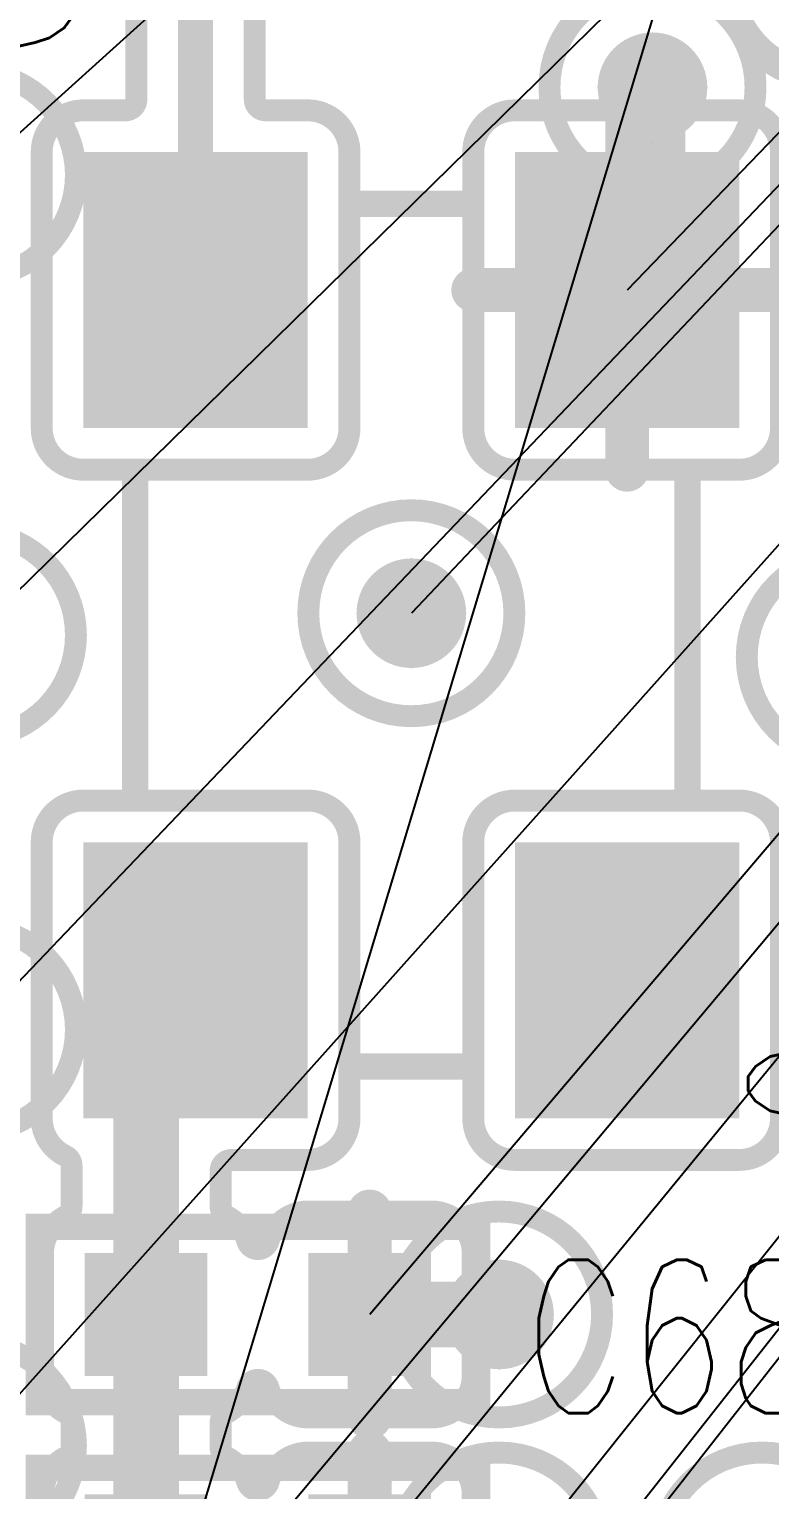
# Model space of a CAD drawing. Extents: x -1.33 to 3.2, y -3.63 to 2.02.
# Drawn here: x -1.0522 to -0.8832, y 0.14 to 0.4732 of the extents above; entities that cross this region are included whole.
import ezdxf
from ezdxf.enums import TextEntityAlignment as Align

# ---------------------------------------------------------------- set-up
doc = ezdxf.new("R2010")
doc.units = 0
for name, pattern in [('SIG_0', [2, 1, 1]), ('SIG_21', [2, 1, 1]), ('SIG_52', [2, 1, 1])]:
    doc.linetypes.add(name, pattern=pattern)
for name, color, linetype in [('ATTRIBUTE_123', 255, 'CONTINUOUS'), ('DRIL_PLTE_THRU_01', 16, 'CONTINUOUS'), ('DRIL_PLTE_THRU_02', 106, 'CONTINUOUS'), ('DRIL_PLTE_THRU_03', 255, 'CONTINUOUS'), ('DRIL_PLTE_THRU_04', 176, 'CONTINUOUS'), ('DRIL_SYMBOL', 254, 'CONTINUOUS'), ('LINK_00', 254, 'CONTINUOUS'), ('PADS_BOT', 5, 'CONTINUOUS'), ('PADS_INNER', 1, 'CONTINUOUS'), ('PADS_TOP', 1, 'CONTINUOUS'), ('PART_NAME_123', 255, 'CONTINUOUS'), ('PART_TOP_2DLINE_123', 255, 'CONTINUOUS'), ('POUR_OUTLINE_03', 222, 'CONTINUOUS'), ('POUR_PADTHERM_01', 1, 'CONTINUOUS'), ('POUR_VIATHERM_01', 1, 'CONTINUOUS'), ('POUR_VIATHERM_02', 112, 'CONTINUOUS'), ('POUR_VIATHERM_04', 5, 'CONTINUOUS'), ('POUR_VOID_01', 1, 'CONTINUOUS'), ('POUR_VOID_02', 112, 'CONTINUOUS'), ('POUR_VOID_03', 222, 'CONTINUOUS'), ('POUR_VOID_04', 5, 'CONTINUOUS'), ('TRACE_01', 1, 'CONTINUOUS'), ('VIAPTS', 34, 'CONTINUOUS')]:
    doc.layers.add(name, color=color, linetype=linetype)
doc.styles.add('W0$005', font='simplex', dxfattribs={"width": 0.75})

# ---------------------------------------------------------------- blocks, each defined once
blk = doc.blocks.new('POUR_VOID_711')
at = {"layer": 'POUR_VOID_01', "const_width": 0.005}
blk.add_lwpolyline([(-17.891, -17.706), (-17.891, -17.734, -0.414214), (-17.9005, -17.7435), (-17.9285, -17.7435, -0.331681), (-17.9376, -17.73671, 0.745359), (-17.9424, -17.73671, -0.203991), (-17.94715, -17.74244, 0.28071), (-17.9485, -17.74467), (-17.9485, -17.75033, 0.28071), (-17.94715, -17.75256, -0.203991), (-17.9424, -17.75829, 0.745359), (-17.9376, -17.75829, -0.331681), (-17.9285, -17.7515), (-17.9005, -17.7515, -0.414214), (-17.891, -17.761), (-17.891, -17.789, -0.414214), (-17.9005, -17.7985), (-17.9285, -17.7985, -0.331681), (-17.9376, -17.79171, 0.745359), (-17.9424, -17.79171, -0.094092), (-17.94402, -17.79486, 0.261598), (-17.9444, -17.79728, -1.415377), (-17.98586, -17.79802, 0.27631), (-17.98642, -17.79551, -0.191165), (-17.989, -17.789), (-17.989, -17.761, -0.280709), (-17.98385, -17.75256, 0.28071), (-17.9825, -17.75033), (-17.9825, -17.74467, 0.28071), (-17.98385, -17.74244, -0.280709), (-17.989, -17.734), (-17.989, -17.706, -0.280709), (-17.98385, -17.69756, 0.28071), (-17.9825, -17.69533), (-17.9825, -17.68605, 0.288336), (-17.98392, -17.6838, -0.288336), (-17.9893, -17.67524), (-17.9893, -17.61224, -0.414214), (-17.9798, -17.60274), (-17.92862, -17.60274, -0.414214), (-17.91912, -17.61224), (-17.91912, -17.67524, -0.414214), (-17.92862, -17.68474), (-17.946, -17.68474, 0.414214), (-17.9485, -17.68724), (-17.9485, -17.69533, 0.28071), (-17.94715, -17.69756, -0.203991), (-17.9424, -17.70329, 0.745359), (-17.9376, -17.70329, -0.331681), (-17.9285, -17.6965), (-17.9005, -17.6965, -0.414214)], format="xyb", close=True, dxfattribs=at)
blk = doc.blocks.new('POUR_VOID_710')
at = {"layer": 'POUR_VOID_01', "const_width": 0.005}
blk.add_lwpolyline([(-17.8207, -17.45476), (-17.8207, -17.51776, -0.414214), (-17.8302, -17.52726), (-17.88138, -17.52726, -0.414214), (-17.89088, -17.51776), (-17.89088, -17.45476, -0.414214), (-17.88138, -17.44526), (-17.8302, -17.44526, -0.414214)], format="xyb", close=True, dxfattribs=at)
blk = doc.blocks.new('POUR_VOID_709')
at = {"layer": 'POUR_VOID_01', "const_width": 0.005}
blk.add_lwpolyline([(-17.8207, -17.61224), (-17.8207, -17.67524, -0.414214), (-17.8302, -17.68474), (-17.88138, -17.68474, -0.414214), (-17.89088, -17.67524), (-17.89088, -17.61224, -0.414214), (-17.88138, -17.60274), (-17.8302, -17.60274, -0.414214)], format="xyb", close=True, dxfattribs=at)
blk = doc.blocks.new('POUR_VOID_691')
at = {"layer": 'POUR_VOID_01', "const_width": 0.005}
for points in [[(-17.80228, -17.4356, -1.415377), (-17.80302, -17.39414, 0.27631)], [(-17.94071, -17.421), (-17.94071, -17.44276, 0.414214), (-17.93821, -17.44526), (-17.92862, -17.44526, -0.414214), (-17.91912, -17.45476), (-17.91912, -17.51776, -0.414214), (-17.92862, -17.52726), (-17.9798, -17.52726, -0.414214), (-17.9893, -17.51776), (-17.9893, -17.45476, -0.414214), (-17.9798, -17.44526), (-17.97021, -17.44526, 0.414214), (-17.96771, -17.44276), (-17.96771, -17.41955, 0.275312)]]:
    blk.add_lwpolyline(points, format="xyb", dxfattribs=at)
blk = doc.blocks.new('POUR_OUTLINE_677')
for name in ['POUR_VOID_691', 'POUR_VOID_710', 'POUR_VOID_711', 'POUR_VOID_709']:
    blk.add_blockref(name, (0, 0))
blk = doc.blocks.new('POUR_VIATHERM_891')
at = {"layer": 'POUR_VIATHERM_01'}
for points in [[(-17.905, -17.5475), (-17.905, -17.5475)], [(-17.9175, -17.56), (-17.9175, -17.56)], [(-17.8925, -17.56), (-17.8925, -17.56)], [(-17.905, -17.5725), (-17.905, -17.5725)]]:
    blk.add_lwpolyline(points, dxfattribs=at)
blk = doc.blocks.new('POUR_PADTHERM_936')
at = {"layer": 'POUR_PADTHERM_01', "const_width": 0.005}
for points in [[(-17.917, -17.6965), (-17.917, -17.706, 1), (-17.912, -17.706), (-17.912, -17.6965, 1), (-17.917, -17.6965)], [(-17.891, -17.7175), (-17.9145, -17.7175, 1), (-17.9145, -17.7225), (-17.891, -17.7225, 1), (-17.891, -17.7175)], [(-17.912, -17.7435), (-17.912, -17.734, 1), (-17.917, -17.734), (-17.917, -17.7435, 1), (-17.912, -17.7435)]]:
    blk.add_lwpolyline(points, format="xyb", dxfattribs=at)
blk = doc.blocks.new('POUR_VIATHERM_937')
at = {"layer": 'POUR_VIATHERM_01'}
for points in [[(-17.885, -17.7075), (-17.885, -17.7075)], [(-17.8725, -17.72), (-17.8725, -17.72)], [(-17.885, -17.7325), (-17.885, -17.7325)]]:
    blk.add_lwpolyline(points, dxfattribs=at)
blk = doc.blocks.new('POUR_PADTHERM_950')
at = {"layer": 'POUR_PADTHERM_01', "const_width": 0.005}
for points in [[(-17.917, -17.7515), (-17.917, -17.761, 1), (-17.912, -17.761), (-17.912, -17.7515, 1), (-17.917, -17.7515)], [(-17.891, -17.7725), (-17.9145, -17.7725, 1), (-17.9145, -17.7775), (-17.891, -17.7775, 1), (-17.891, -17.7725)], [(-17.912, -17.7985), (-17.912, -17.789, 1), (-17.917, -17.789), (-17.917, -17.7985, 1), (-17.912, -17.7985)]]:
    blk.add_lwpolyline(points, format="xyb", dxfattribs=at)
blk = doc.blocks.new('POUR_PADTHERM_956')
at = {"layer": 'POUR_PADTHERM_01', "const_width": 0.005}
for points in [[(-17.85829, -17.44526), (-17.85829, -17.48035, 1), (-17.85329, -17.48035), (-17.85329, -17.44526, 1), (-17.85829, -17.44526)], [(-17.89088, -17.48876), (-17.88138, -17.48876, 1), (-17.88138, -17.48376), (-17.89088, -17.48376, 1), (-17.89088, -17.48876)], [(-17.8207, -17.48376), (-17.8302, -17.48376, 1), (-17.8302, -17.48876), (-17.8207, -17.48876, 1), (-17.8207, -17.48376)], [(-17.85329, -17.52726), (-17.85329, -17.49217, 1), (-17.85829, -17.49217), (-17.85829, -17.52726, 1), (-17.85329, -17.52726)]]:
    blk.add_lwpolyline(points, format="xyb", dxfattribs=at)
blk = doc.blocks.new('POUR_VIATHERM_957')
at = {"layer": 'POUR_VIATHERM_01'}
for points in [[(-17.85, -17.4275), (-17.85, -17.4275)], [(-17.8625, -17.44), (-17.8625, -17.44)], [(-17.8375, -17.44), (-17.8375, -17.44)]]:
    blk.add_lwpolyline(points, dxfattribs=at)
blk = doc.blocks.new('POUR_HEADER_0')
for name in ['POUR_OUTLINE_677', 'POUR_VIATHERM_957', 'POUR_PADTHERM_956', 'POUR_VIATHERM_891', 'POUR_PADTHERM_936', 'POUR_VIATHERM_937', 'POUR_PADTHERM_950']:
    blk.add_blockref(name, (18, 18))
blk = doc.blocks.new('POUR_VOID_37')
at = {"layer": 'POUR_VOID_04', "const_width": 0.005}
blk.add_lwpolyline([(-17.832, -17.415, 1), (-17.788, -17.415, 1)], format="xyb", close=True, dxfattribs=at)
blk = doc.blocks.new('POUR_OUTLINE_4')
blk.add_blockref('POUR_VOID_37', (0, 0))
blk = doc.blocks.new('POUR_VIATHERM_203')
at = {"layer": 'POUR_VIATHERM_04'}
for points in [[(-17.905, -17.5475), (-17.905, -17.5475)], [(-17.9175, -17.56), (-17.9175, -17.56)], [(-17.8925, -17.56), (-17.8925, -17.56)], [(-17.905, -17.5725), (-17.905, -17.5725)]]:
    blk.add_lwpolyline(points, dxfattribs=at)
blk = doc.blocks.new('POUR_VIATHERM_232')
at = {"layer": 'POUR_VIATHERM_04'}
for points in [[(-17.885, -17.7075), (-17.885, -17.7075)], [(-17.8975, -17.72), (-17.8975, -17.72)], [(-17.8725, -17.72), (-17.8725, -17.72)], [(-17.885, -17.7325), (-17.885, -17.7325)]]:
    blk.add_lwpolyline(points, dxfattribs=at)
blk = doc.blocks.new('POUR_VIATHERM_242')
at = {"layer": 'POUR_VIATHERM_04'}
for points in [[(-17.85, -17.4275), (-17.85, -17.4275)], [(-17.8625, -17.44), (-17.8625, -17.44)], [(-17.8375, -17.44), (-17.8375, -17.44)], [(-17.85, -17.4525), (-17.85, -17.4525)]]:
    blk.add_lwpolyline(points, dxfattribs=at)
blk = doc.blocks.new('POUR_HEADER_1')
for name in ['POUR_OUTLINE_4', 'POUR_VIATHERM_242', 'POUR_VIATHERM_203', 'POUR_VIATHERM_232']:
    blk.add_blockref(name, (18, 18))
blk = doc.blocks.new('POUR_VOID_1998')
at = {"layer": 'POUR_VOID_02', "const_width": 0.005}
blk.add_lwpolyline([(-17.8335, -17.415, 1), (-17.7865, -17.415, 1)], format="xyb", close=True, dxfattribs=at)
blk = doc.blocks.new('POUR_OUTLINE_1921')
blk.add_blockref('POUR_VOID_1998', (0, 0))
blk = doc.blocks.new('POUR_VIATHERM_2143')
at = {"layer": 'POUR_VIATHERM_02'}
for points in [[(-17.905, -17.5475), (-17.905, -17.5475)], [(-17.9175, -17.56), (-17.9175, -17.56)], [(-17.8925, -17.56), (-17.8925, -17.56)], [(-17.905, -17.5725), (-17.905, -17.5725)]]:
    blk.add_lwpolyline(points, dxfattribs=at)
blk = doc.blocks.new('POUR_VIATHERM_2173')
at = {"layer": 'POUR_VIATHERM_02'}
for points in [[(-17.885, -17.7075), (-17.885, -17.7075)], [(-17.8975, -17.72), (-17.8975, -17.72)], [(-17.8725, -17.72), (-17.8725, -17.72)], [(-17.885, -17.7325), (-17.885, -17.7325)]]:
    blk.add_lwpolyline(points, dxfattribs=at)
blk = doc.blocks.new('POUR_VIATHERM_2183')
at = {"layer": 'POUR_VIATHERM_02'}
for points in [[(-17.85, -17.4275), (-17.85, -17.4275)], [(-17.8625, -17.44), (-17.8625, -17.44)], [(-17.8375, -17.44), (-17.8375, -17.44)], [(-17.85, -17.4525), (-17.85, -17.4525)]]:
    blk.add_lwpolyline(points, dxfattribs=at)
blk = doc.blocks.new('POUR_HEADER_2')
for name in ['POUR_OUTLINE_1921', 'POUR_VIATHERM_2183', 'POUR_VIATHERM_2143', 'POUR_VIATHERM_2173']:
    blk.add_blockref(name, (18, 18))
blk = doc.blocks.new('POUR_VOID_1866')
at = {"layer": 'POUR_VOID_03', "const_width": 0.005}
blk.add_lwpolyline([(-17.8485, -17.775, 1), (-17.8015, -17.775, 1)], format="xyb", close=True, dxfattribs=at)
blk = doc.blocks.new('POUR_VOID_1830')
at = {"layer": 'POUR_VOID_03', "const_width": 0.005}
blk.add_lwpolyline([(-17.9285, -17.56, 1), (-17.8815, -17.56, 1)], format="xyb", close=True, dxfattribs=at)
blk = doc.blocks.new('POUR_VOID_1825')
at = {"layer": 'POUR_VOID_03', "const_width": 0.005}
blk.add_lwpolyline([(-17.8735, -17.44, 1), (-17.8265, -17.44, 1)], format="xyb", close=True, dxfattribs=at)
blk = doc.blocks.new('POUR_VOID_1824')
at = {"layer": 'POUR_VOID_03', "const_width": 0.005}
blk.add_lwpolyline([(-17.9085, -17.72, 1), (-17.8615, -17.72, 1)], format="xyb", close=True, dxfattribs=at)
blk = doc.blocks.new('POUR_VOID_1823')
at = {"layer": 'POUR_VOID_03', "const_width": 0.005}
blk.add_lwpolyline([(-17.9085, -17.775, 1), (-17.8615, -17.775, 1)], format="xyb", close=True, dxfattribs=at)
blk = doc.blocks.new('POUR_VOID_1805')
at = {"layer": 'POUR_VOID_03', "const_width": 0.005}
blk.add_lwpolyline([(-17.8285, -17.57, 1), (-17.7815, -17.57, 1)], format="xyb", close=True, dxfattribs=at)
blk = doc.blocks.new('POUR_OUTLINE_1392')
at = {"layer": 'POUR_OUTLINE_03', "const_width": 0.005}
blk.add_lwpolyline([(-17.9975, -17.38727), (-17.9975, -17.43773, -0.718424), (-17.9975, -17.48227), (-17.9975, -17.54273, -0.718424), (-17.9975, -17.58727), (-17.9975, -17.63273, -0.718424), (-17.9975, -17.67727), (-17.9975, -17.72773, -0.718424), (-17.9975, -17.77227), (-17.9975, -17.82773, -0.718424), (-17.9975, -17.87227), (-17.9975, -17.94273, -0.10183), (-17.98932, -17.9475), (-17.92068, -17.9475, -0.382552), (-17.88932, -17.9475), (-17.82068, -17.9475, -0.382552), (-17.78932, -17.9475), (-17.73068, -17.9475, -0.382552), (-17.69932, -17.9475), (-17.64068, -17.9475, -0.382552), (-17.60932, -17.9475), (-17.55068, -17.9475, -0.382552), (-17.51932, -17.9475), (-17.46068, -17.9475, -0.382552)], format="xyb", dxfattribs=at)
for name in ['POUR_VOID_1825', 'POUR_VOID_1830', 'POUR_VOID_1805', 'POUR_VOID_1824', 'POUR_VOID_1823', 'POUR_VOID_1866']:
    blk.add_blockref(name, (0, 0))
blk = doc.blocks.new('POUR_HEADER_3')
blk.add_blockref('POUR_OUTLINE_1392', (18, 15.915))
blk = doc.blocks.new('SMOOTH_0$006')
at = {"const_width": 0.003}
blk.add_lwpolyline([(-0.0015, 0, 1), (0.0015, 0, 1)], format="xyb", close=True, dxfattribs=at)
blk = doc.blocks.new('PART_BODY_TOP_24')
at = {"layer": 'PART_TOP_2DLINE_123', "const_width": 0.006}
blk.add_lwpolyline([(-0.05, -0.02), (0.05, -0.02), (0.05, 0.02), (-0.05, 0.02)], close=True, dxfattribs=at)
at = {"layer": 'PART_TOP_2DLINE_123'}
for p in [(-0.05, 0.02), (0.05, 0.02), (-0.05, -0.02), (0.05, -0.02)]:
    blk.add_blockref('SMOOTH_0$006', p, dxfattribs=at)
blk = doc.blocks.new('DRIL_HOLE_0')
blk.add_lwpolyline([(0, 0, 1), (0, 0, 1)], format="xyb", close=True)
blk = doc.blocks.new('PAD_10')
blk.add_lwpolyline([(0, 0, 1), (0, 0, 1)], format="xyb", close=True)
blk = doc.blocks.new('PAD_12')
at = {"const_width": 0.028}
blk.add_lwpolyline([(-0.014, 0), (0.014, 0)], dxfattribs=at)
blk = doc.blocks.new('STK_TOP_8')
at = {"layer": 'DRIL_PLTE_THRU_01'}
blk.add_blockref('DRIL_HOLE_0', (0, 0), dxfattribs=at)
at = {"layer": 'DRIL_PLTE_THRU_02'}
blk.add_blockref('DRIL_HOLE_0', (0, 0), dxfattribs=at)
at = {"layer": 'DRIL_PLTE_THRU_03'}
blk.add_blockref('DRIL_HOLE_0', (0, 0), dxfattribs=at)
at = {"layer": 'DRIL_PLTE_THRU_04'}
blk.add_blockref('DRIL_HOLE_0', (0, 0), dxfattribs=at)
at = {"layer": 'PADS_BOT'}
blk.add_blockref('PAD_10', (0, 0), dxfattribs=at)
at = {"layer": 'PADS_INNER'}
blk.add_blockref('PAD_10', (0, 0), dxfattribs=at)
at = {"layer": 'PADS_TOP'}
blk.add_blockref('PAD_12', (0, 0), dxfattribs=at)
blk = doc.blocks.new('SYM_TOP_6')
for name, p in [('PART_BODY_TOP_24', (0, 0)), ('STK_TOP_8', (-0.0255, 0)), ('STK_TOP_8', (0.0255, 0))]:
    blk.add_blockref(name, p)
blk = doc.blocks.new('PART_TOP_66')
blk.add_blockref('SYM_TOP_6', (0, 0))
at = {"layer": 'PART_NAME_123', "style": 'W0$005', "width": 0.75}
blk.add_text('C64', height=0.035, rotation=-90, dxfattribs=at).set_placement((0.075, 0.005), align=Align.MIDDLE_CENTER)
blk = doc.blocks.new('PART_TOP_69')
blk.add_blockref('SYM_TOP_6', (0, 0))
at = {"layer": 'PART_NAME_123', "style": 'W0$005', "width": 0.75}
blk.add_text('C67', height=0.035, dxfattribs=at).set_placement((0.095, -0.005), align=Align.MIDDLE_CENTER)
blk = doc.blocks.new('PART_TOP_70')
blk.add_blockref('SYM_TOP_6', (0, 0))
at = {"layer": 'PART_NAME_123', "style": 'W0$005', "width": 0.75}
blk.add_text('C68', height=0.035, dxfattribs=at).set_placement((0.095, -0.005), align=Align.MIDDLE_CENTER)
blk = doc.blocks.new('PART_BODY_TOP_32')
at = {"layer": 'PART_TOP_2DLINE_123', "const_width": 0.006}
for points in [[(-0.03543, 0.06299), (0.03543, 0.06299)], [(-0.09843, 0.01181), (-0.09843, -0.01181)], [(0.09843, 0.01181), (0.09843, -0.01181)], [(-0.03543, -0.06299), (0.03543, -0.06299)]]:
    blk.add_lwpolyline(points, dxfattribs=at)
at = {"layer": 'PART_TOP_2DLINE_123'}
for p in [(-0.03543, 0.06299), (0.03543, 0.06299), (-0.09843, 0.01181), (0.09843, 0.01181), (-0.09843, -0.01181), (0.09843, -0.01181), (-0.03543, -0.06299), (0.03543, -0.06299)]:
    blk.add_blockref('SMOOTH_0$006', p, dxfattribs=at)
blk = doc.blocks.new('PAD_45')
at = {"const_width": 0.05118}
blk.add_lwpolyline([(-0.0315, 0), (0.0315, 0)], dxfattribs=at)
blk = doc.blocks.new('STK_TOP_24')
at = {"layer": 'DRIL_PLTE_THRU_01'}
blk.add_blockref('DRIL_HOLE_0', (0, 0), dxfattribs=at)
at = {"layer": 'DRIL_PLTE_THRU_02'}
blk.add_blockref('DRIL_HOLE_0', (0, 0), dxfattribs=at)
at = {"layer": 'DRIL_PLTE_THRU_03'}
blk.add_blockref('DRIL_HOLE_0', (0, 0), dxfattribs=at)
at = {"layer": 'DRIL_PLTE_THRU_04'}
blk.add_blockref('DRIL_HOLE_0', (0, 0), dxfattribs=at)
at = {"layer": 'PADS_BOT'}
blk.add_blockref('PAD_10', (0, 0), dxfattribs=at)
at = {"layer": 'PADS_INNER'}
blk.add_blockref('PAD_10', (0, 0), dxfattribs=at)
at = {"layer": 'PADS_TOP'}
blk.add_blockref('PAD_45', (0, 0), dxfattribs=at)
blk = doc.blocks.new('SYM_TOP_14')
for name, p in [('STK_TOP_24', (-0.07874, 0.04921)), ('STK_TOP_24', (0.07874, 0.04921)), ('PART_BODY_TOP_32', (0, 0)), ('STK_TOP_24', (-0.07874, -0.04921)), ('STK_TOP_24', (0.07874, -0.04921))]:
    blk.add_blockref(name, p)
blk = doc.blocks.new('PART_TOP_150')
blk.add_blockref('SYM_TOP_14', (0, 0))
at = {"layer": 'ATTRIBUTE_123', "style": 'W0$005', "width": 0.75}
blk.add_text('o', height=0.035, dxfattribs=at).set_placement((-0.10236, -0.08268), align=Align.MIDDLE_CENTER)
at = {"layer": 'PART_NAME_123', "style": 'W0$005', "width": 0.75}
blk.add_text('U9', height=0.035, rotation=-90, dxfattribs=at).set_placement((-0.055, -0.105), align=Align.MIDDLE_CENTER)
blk = doc.blocks.new('SMOOTH_0$015')
at = {"const_width": 0.0075}
blk.add_lwpolyline([(-0.00375, 0, 1), (0.00375, 0, 1)], format="xyb", close=True, dxfattribs=at)
blk = doc.blocks.new('SMOOTH_0$008')
at = {"const_width": 0.004}
blk.add_lwpolyline([(-0.002, 0, 1), (0.002, 0, 1)], format="xyb", close=True, dxfattribs=at)
blk = doc.blocks.new('DRIL_SYMBOL_0$012')
at = {"layer": 'DRIL_SYMBOL', "const_width": 0.002}
for points in [[(0, -0.01), (0, 0.01)], [(-0.01, 0), (0.01, 0)]]:
    blk.add_lwpolyline(points, dxfattribs=at)
blk = doc.blocks.new('DRIL_HOLE_0$012')
at = {"const_width": 0.006}
blk.add_lwpolyline([(-0.003, 0, 1), (0.003, 0, 1)], format="xyb", close=True, dxfattribs=at)
blk.add_blockref('DRIL_SYMBOL_0$012', (0, 0))
blk = doc.blocks.new('PAD_66')
at = {"const_width": 0.0125}
blk.add_lwpolyline([(0, -0.00625, 1), (0, 0.00625, 1)], format="xyb", close=True, dxfattribs=at)
blk = doc.blocks.new('STK_TOP_3')
at = {"layer": 'DRIL_PLTE_THRU_01'}
blk.add_blockref('DRIL_HOLE_0$012', (0, 0), dxfattribs=at)
at = {"layer": 'DRIL_PLTE_THRU_02'}
blk.add_blockref('DRIL_HOLE_0$012', (0, 0), dxfattribs=at)
at = {"layer": 'DRIL_PLTE_THRU_03'}
blk.add_blockref('DRIL_HOLE_0$012', (0, 0), dxfattribs=at)
at = {"layer": 'DRIL_PLTE_THRU_04'}
blk.add_blockref('DRIL_HOLE_0$012', (0, 0), dxfattribs=at)
at = {"layer": 'PADS_BOT'}
blk.add_blockref('PAD_66', (0, 0), dxfattribs=at)
at = {"layer": 'PADS_INNER'}
blk.add_blockref('PAD_66', (0, 0), dxfattribs=at)
at = {"layer": 'PADS_TOP'}
blk.add_blockref('PAD_66', (0, 0), dxfattribs=at)
blk = doc.blocks.new('SYM_TOP_1')
blk.add_blockref('STK_TOP_3', (0, 0))

msp = doc.modelspace()

# ---------------------------------------------------------------- linework, layer by layer
at = {"layer": 'LINK_00', "linetype": 'SIG_0'}
for q in [(-1.065, -0.065), (-1.065, 0.05), (-1.065, 0.15), (-1.065, 0.245), (-1.065, 0.335), (-1.065, 0.44), (-1.02, 0), (-0.975, 0.08), (-0.9745, 0.18), (-0.9745, 0.125), (-0.965, 0.34), (-0.91579, 0.41374)]:
    msp.add_line((0.28, 1.655), q, dxfattribs=at)
at = {"layer": 'LINK_00', "linetype": 'SIG_52'}
msp.add_line((-0.88, 0.575), (-1.025, 0.095), dxfattribs=at)
at = {"layer": 'TRACE_01', "linetype": 'SIG_21', "const_width": 0.008}
msp.add_lwpolyline([(-1.01421, 0.41374), (-1.01421, 0.505), (-1.0105, 0.505)], dxfattribs=at)
at = {"layer": 'TRACE_01', "linetype": 'SIG_0', "const_width": 0.015}
for points in [[(-0.91579, 0.41374), (-0.91, 0.41374), (-0.91, 0.46)], [(-0.9745, 0.18), (-0.945, 0.18)]]:
    msp.add_lwpolyline(points, dxfattribs=at)
at = {"layer": 'TRACE_01', "linetype": 'SIG_52', "const_width": 0.015}
for points in [[(-1.0255, 0.18), (-1.0255, 0.25626), (-1.01421, 0.25626)], [(-1.0255, 0.125), (-1.0255, 0.18)]]:
    msp.add_lwpolyline(points, dxfattribs=at)

# ---------------------------------------------------------------- block references
at = {"linetype": 'SIG_0'}
for name in ['POUR_HEADER_0', 'POUR_HEADER_1', 'POUR_HEADER_2']:
    msp.add_blockref(name, (-1.06, -0.1), dxfattribs=at)
at = {"linetype": 'SIG_52'}
msp.add_blockref('POUR_HEADER_3', (-1.06, 1.985), dxfattribs=at)
for name, p, rotation in [('PART_TOP_66', (-0.985, 0.505), 180), ('PART_TOP_150', (-0.965, 0.335), 90)]:
    msp.add_blockref(name, p, dxfattribs=dict(rotation=rotation))
for name, p in [('PART_TOP_70', (-1, 0.18)), ('PART_TOP_69', (-1, 0.125))]:
    msp.add_blockref(name, p)
at = {"layer": 'TRACE_01'}
for name, p in [('SMOOTH_0$015', (-0.91, 0.46)), ('SMOOTH_0$015', (-0.91579, 0.41374)), ('SMOOTH_0$015', (-0.91, 0.41374)), ('SMOOTH_0$008', (-1.01421, 0.41374)), ('SMOOTH_0$015', (-1.0255, 0.25626)), ('SMOOTH_0$015', (-1.01421, 0.25626)), ('SMOOTH_0$015', (-1.0255, 0.18)), ('SMOOTH_0$015', (-1.0255, 0.18)), ('SMOOTH_0$015', (-0.9745, 0.18)), ('SMOOTH_0$015', (-0.945, 0.18))]:
    msp.add_blockref(name, p, dxfattribs=at)
at = {"layer": 'VIAPTS', "linetype": 'SIG_0'}
for p in [(-0.91, 0.46), (-0.965, 0.34), (-0.945, 0.18)]:
    msp.add_blockref('SYM_TOP_1', p, dxfattribs=at)

doc.saveas('drawing.dxf')
